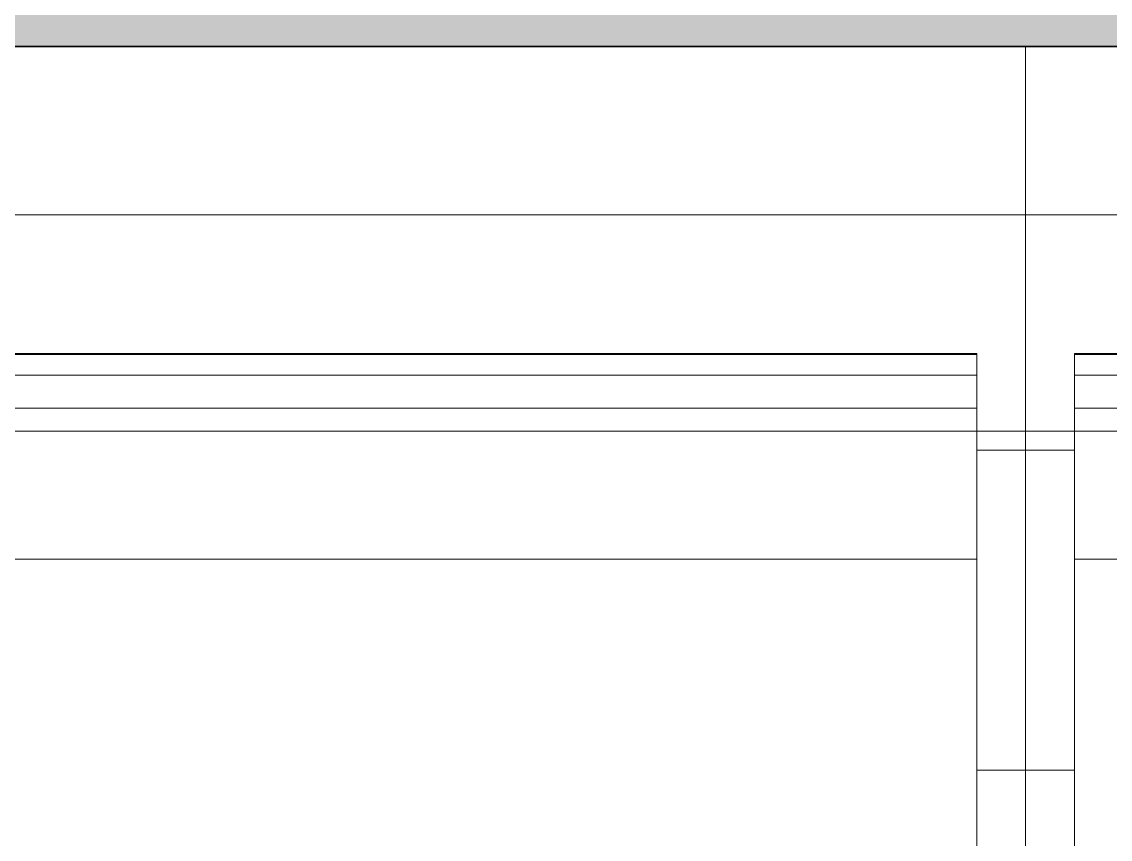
# Model space of a CAD drawing. Header units: millimetres. Extents: x -46169 to 237885, y -84465 to 18123.
# Drawn here: x 110635 to 111182, y -80488 to -80077 of the extents above; entities that cross this region are included whole.
import ezdxf

# ---------------------------------------------------------------- set-up
doc = ezdxf.new("R2010")
doc.units = ezdxf.units.MM
doc.header["$MEASUREMENT"] = 0
doc.linetypes.add('Wipeout_Contour', pattern=[1000, 0, -1000])
doc.layers.add('0_Pen_No__85', color=8, linetype='Continuous', lineweight=20)
doc.layers.add('New_A-35-M_FFE_Fixed_Pen_No__1', color=7, linetype='Continuous', lineweight=13)
doc.layers.add('New_A-25-M_Wall_Ext', color=7, linetype='Continuous')
doc.layers.add('New_A-35-M_FFE_Fixed', color=7, linetype='Continuous')
doc.layers.add('New_A-35-M_FFE_Fixed_Pen_No__104', color=7, linetype='Continuous', lineweight=15, true_color=0xa6a6a6)
doc.layers.add('New_A-35-M_FFE_Fixed_Pen_No__44', color=7, linetype='Continuous', lineweight=35, true_color=0x444444)

# ---------------------------------------------------------------- blocks, each defined once
blk = doc.blocks.new('Section Elem_2_2', base_point=(64459.15, -84332.61))
at = {"color": 254, "linetype": 'Wipeout_Contour', "lineweight": 0, "ltscale": 822760.914262}
blk.add_wipeout([(110142.07, -80282.61), (110309.73, -80282.61), (110309.73, -79726.43), (114918.38, -79726.43), (114918.38, -78182.61), (110142.07, -78182.61)], dxfattribs=at).dxf.layer = 'New_A-25-M_Wall_Ext'
blk = doc.blocks.new('Section Elem_13_2', base_point=(64459.15, -84332.61))
at = {"color": 254, "linetype": 'Wipeout_Contour', "lineweight": 0, "ltscale": 547168.690782}
blk.add_wipeout([(110589.73, -80089.43), (110589.73, -80173.88), (111139.73, -80173.88), (111139.73, -80089.43)], dxfattribs=at).dxf.layer = 'New_A-35-M_FFE_Fixed'
at = {"color": 254, "linetype": 'Wipeout_Contour', "lineweight": 0, "ltscale": 547431.667668}
blk.add_wipeout([(110614.23, -80243.61), (110614.23, -80244.13), (111115.23, -80244.13), (111115.23, -80243.61)], dxfattribs=at).dxf.layer = 'New_A-35-M_FFE_Fixed'
at = {"color": 254, "linetype": 'Wipeout_Contour', "lineweight": 0, "ltscale": 547457.62344}
blk.add_wipeout([(110614.23, -80254.45), (110614.23, -80255.42), (111115.23, -80255.42), (111115.23, -80254.45)], dxfattribs=at).dxf.layer = 'New_A-35-M_FFE_Fixed'
at = {"color": 254, "linetype": 'Wipeout_Contour', "lineweight": 0, "ltscale": 821878.158279}
blk.add_wipeout([(110614.23, -80346.96), (110614.23, -80503.33), (110644.23, -80503.33), (111085.23, -80503.33), (111115.23, -80503.33), (111115.23, -80346.96)], dxfattribs=at).dxf.layer = 'New_A-35-M_FFE_Fixed'
at = {"color": 254, "linetype": 'Wipeout_Contour', "lineweight": 0, "ltscale": 547285.66942}
blk.add_wipeout([(111139.73, -80189.27), (111139.73, -80173.88), (110589.73, -80173.88), (110589.73, -80189.27)], dxfattribs=at).dxf.layer = 'New_A-35-M_FFE_Fixed'
at = {"color": 254, "linetype": 'Wipeout_Contour', "lineweight": 0, "ltscale": 547464.142862}
blk.add_wipeout([(110614.23, -80256.82), (110614.23, -80258.61), (111115.23, -80258.61), (111115.23, -80256.82)], dxfattribs=at).dxf.layer = 'New_A-35-M_FFE_Fixed'
at = {"color": 254, "linetype": 'Wipeout_Contour', "lineweight": 0, "ltscale": 547584.519143}
blk.add_wipeout([(110614.23, -80346.96), (111115.23, -80346.96), (111115.23, -80271.08), (110614.23, -80271.08)], dxfattribs=at).dxf.layer = 'New_A-35-M_FFE_Fixed'
at = {"color": 254, "linetype": 'Wipeout_Contour', "lineweight": 0, "ltscale": 548558.151708}
blk.add_wipeout([(111139.73, -80351.09), (111115.23, -80351.09), (111115.23, -80371.46), (111139.73, -80371.46)], dxfattribs=at).dxf.layer = 'New_A-35-M_FFE_Fixed'
at = {"color": 254, "linetype": 'Wipeout_Contour', "lineweight": 0, "ltscale": 548654.117458}
blk.add_wipeout([(111139.73, -80391.97), (111115.23, -80391.97), (111115.23, -80412.46), (111139.73, -80412.46)], dxfattribs=at).dxf.layer = 'New_A-35-M_FFE_Fixed'
at = {"color": 254, "linetype": 'Wipeout_Contour', "lineweight": 0, "ltscale": 548829.708608}
blk.add_wipeout([(111115.23, -80473.58), (111115.23, -80480.58), (111139.73, -80480.58), (111139.73, -80473.58)], dxfattribs=at).dxf.layer = 'New_A-35-M_FFE_Fixed'
at = {"layer": 'New_A-35-M_FFE_Fixed_Pen_No__1', "linetype": 'Continuous'}
blk.add_line((111139.73, -80173.88), (110589.73, -80173.88), dxfattribs=at)
at = {"color": 254, "linetype": 'Wipeout_Contour', "lineweight": 0, "ltscale": 547321.608033}
blk.add_wipeout([(111139.73, -80189.27), (110589.73, -80189.27), (110589.73, -80204.54), (111139.73, -80204.54)], dxfattribs=at).dxf.layer = 'New_A-35-M_FFE_Fixed'
at = {"color": 254, "linetype": 'Wipeout_Contour', "lineweight": 0, "ltscale": 547468.738349}
blk.add_wipeout([(110614.23, -80258.61), (110614.23, -80260.74), (111115.23, -80260.74), (111115.23, -80258.61)], dxfattribs=at).dxf.layer = 'New_A-35-M_FFE_Fixed'
at = {"color": 254, "linetype": 'Wipeout_Contour', "lineweight": 0, "ltscale": 547486.027181}
blk.add_wipeout([(110614.23, -80265.7), (110614.23, -80268.38), (111115.23, -80268.38), (111115.23, -80265.7)], dxfattribs=at).dxf.layer = 'New_A-35-M_FFE_Fixed'
at = {"color": 254, "linetype": 'Wipeout_Contour', "lineweight": 0, "ltscale": 548418.529405}
blk.add_wipeout([(111115.23, -80311.28), (111139.73, -80311.28), (111139.73, -80292.11), (111115.23, -80292.11)], dxfattribs=at).dxf.layer = 'New_A-35-M_FFE_Fixed'
at = {"color": 254, "linetype": 'Wipeout_Contour', "lineweight": 0, "ltscale": 548606.059495}
blk.add_wipeout([(111139.73, -80371.46), (111115.23, -80371.46), (111115.23, -80391.97), (111139.73, -80391.97)], dxfattribs=at).dxf.layer = 'New_A-35-M_FFE_Fixed'
at = {"color": 254, "linetype": 'Wipeout_Contour', "lineweight": 0, "ltscale": 548813.339579}
blk.add_wipeout([(111139.73, -80466.62), (111115.23, -80466.62), (111115.23, -80473.58), (111139.73, -80473.58)], dxfattribs=at).dxf.layer = 'New_A-35-M_FFE_Fixed'
at = {"color": 254, "linetype": 'Wipeout_Contour', "lineweight": 0, "ltscale": 548846.14559}
blk.add_wipeout([(111139.73, -80480.58), (111115.23, -80480.58), (111115.23, -80487.59), (111139.73, -80487.59)], dxfattribs=at).dxf.layer = 'New_A-35-M_FFE_Fixed'
at = {"color": 254, "linetype": 'Wipeout_Contour', "lineweight": 0, "ltscale": 547460.397418}
blk.add_wipeout([(110614.23, -80256.82), (111115.23, -80256.82), (111115.23, -80255.42), (110614.23, -80255.42)], dxfattribs=at).dxf.layer = 'New_A-35-M_FFE_Fixed'
at = {"color": 254, "linetype": 'Wipeout_Contour', "lineweight": 0, "ltscale": 547474.034903}
blk.add_wipeout([(110614.23, -80260.74), (110614.23, -80263.13), (111115.23, -80263.13), (111115.23, -80260.74)], dxfattribs=at).dxf.layer = 'New_A-35-M_FFE_Fixed'
at = {"color": 254, "linetype": 'Wipeout_Contour', "lineweight": 0, "ltscale": 547492.334081}
blk.add_wipeout([(110614.23, -80268.38), (110614.23, -80271.08), (111115.23, -80271.08), (111115.23, -80268.38)], dxfattribs=at).dxf.layer = 'New_A-35-M_FFE_Fixed'
at = {"color": 254, "linetype": 'Wipeout_Contour', "lineweight": 0, "ltscale": 548464.070849}
blk.add_wipeout([(111115.23, -80311.28), (111115.23, -80330.99), (111139.73, -80330.99), (111139.73, -80311.28)], dxfattribs=at).dxf.layer = 'New_A-35-M_FFE_Fixed'
at = {"color": 254, "linetype": 'Wipeout_Contour', "lineweight": 0, "ltscale": 548797.074167}
blk.add_wipeout([(111139.73, -80459.71), (111115.23, -80459.71), (111115.23, -80466.62), (111139.73, -80466.62)], dxfattribs=at).dxf.layer = 'New_A-35-M_FFE_Fixed'
at = {"color": 254, "linetype": 'Wipeout_Contour', "lineweight": 0, "ltscale": 547444.38658}
blk.add_wipeout([(110614.23, -80244.13), (110614.23, -80254.45), (111115.23, -80254.45), (111115.23, -80244.13)], dxfattribs=at).dxf.layer = 'New_A-35-M_FFE_Fixed'
at = {"color": 254, "linetype": 'Wipeout_Contour', "lineweight": 0, "ltscale": 547479.860809}
blk.add_wipeout([(110614.23, -80263.13), (110614.23, -80265.7), (111115.23, -80265.7), (111115.23, -80263.13)], dxfattribs=at).dxf.layer = 'New_A-35-M_FFE_Fixed'
at = {"color": 254, "linetype": 'Wipeout_Contour', "lineweight": 0, "ltscale": 685632.511656}
blk.add_wipeout([(111115.23, -80330.99), (111115.23, -80346.96), (111115.23, -80351.09), (111139.73, -80351.09), (111139.73, -80330.99)], dxfattribs=at).dxf.layer = 'New_A-35-M_FFE_Fixed'
at = {"color": 254, "linetype": 'Wipeout_Contour', "lineweight": 0, "ltscale": 548780.947804}
blk.add_wipeout([(111139.73, -80452.87), (111115.23, -80452.87), (111115.23, -80459.71), (111139.73, -80459.71)], dxfattribs=at).dxf.layer = 'New_A-35-M_FFE_Fixed'
at = {"layer": 'New_A-35-M_FFE_Fixed_Pen_No__1', "linetype": 'Continuous'}
blk.add_line((111115.23, -80346.96), (110614.23, -80346.96), dxfattribs=at)
at = {"color": 254, "linetype": 'Wipeout_Contour', "lineweight": 0, "ltscale": 685377.524143}
blk.add_wipeout([(111139.73, -80249.35), (111115.23, -80249.35), (111115.23, -80250.05), (111115.23, -80263.87), (111139.73, -80263.87)], dxfattribs=at).dxf.layer = 'New_A-35-M_FFE_Fixed'
at = {"color": 254, "linetype": 'Wipeout_Contour', "lineweight": 0, "ltscale": 548749.392645}
blk.add_wipeout([(111139.73, -80432.81), (111115.23, -80432.81), (111115.23, -80452.87), (111139.73, -80452.87)], dxfattribs=at).dxf.layer = 'New_A-35-M_FFE_Fixed'
at = {"layer": 'New_A-35-M_FFE_Fixed_Pen_No__1', "linetype": 'Continuous'}
for p, q in [((111115.23, -80254.45), (110614.23, -80254.45)), ((111115.23, -80255.42), (111115.23, -80254.45)), ((111115.23, -80256.82), (111115.23, -80255.42)), ((111115.23, -80258.61), (111115.23, -80256.82)), ((111115.23, -80260.74), (111115.23, -80258.61)), ((111139.73, -80452.87), (111115.23, -80452.87))]:
    blk.add_line(p, q, dxfattribs=at)
at = {"color": 254, "linetype": 'Wipeout_Contour', "lineweight": 0, "ltscale": 1368582.122186334}
blk.add_wipeout([(110589.73, -80234.61), (110589.73, -80249.35), (110614.23, -80249.35), (110614.23, -80244.13), (110614.23, -80243.61), (111115.23, -80243.61), (111115.23, -80244.13), (111115.23, -80249.35), (111139.73, -80249.35), (111139.73, -80234.61)], dxfattribs=at).dxf.layer = 'New_A-35-M_FFE_Fixed'
at = {"color": 254, "linetype": 'Wipeout_Contour', "lineweight": 0, "ltscale": 685420.436965}
blk.add_wipeout([(111139.73, -80263.87), (111115.23, -80263.87), (111115.23, -80265.7), (111115.23, -80278.13), (111139.73, -80278.13)], dxfattribs=at).dxf.layer = 'New_A-35-M_FFE_Fixed'
at = {"color": 254, "linetype": 'Wipeout_Contour', "lineweight": 0, "ltscale": 548702.002526}
blk.add_wipeout([(111139.73, -80412.46), (111115.23, -80412.46), (111115.23, -80432.81), (111139.73, -80432.81)], dxfattribs=at).dxf.layer = 'New_A-35-M_FFE_Fixed'
at = {"layer": 'New_A-35-M_FFE_Fixed_Pen_No__1', "linetype": 'Continuous'}
for p, q in [((111115.23, -80243.61), (110614.23, -80243.61)), ((111115.23, -80244.13), (110614.23, -80244.13)), ((111115.23, -80244.13), (111115.23, -80243.61)), ((111115.23, -80254.45), (111115.23, -80244.13)), ((111115.23, -80263.13), (111115.23, -80260.74)), ((111115.23, -80265.7), (111115.23, -80263.13)), ((111115.23, -80268.38), (111115.23, -80265.7)), ((111115.23, -80271.08), (111115.23, -80268.38)), ((111115.23, -80271.08), (110614.23, -80271.08)), ((111115.23, -80503.33), (111115.23, -80346.96))]:
    blk.add_line(p, q, dxfattribs=at)
at = {"color": 254, "linetype": 'Wipeout_Contour', "lineweight": 0, "ltscale": 547392.490956}
blk.add_wipeout([(110589.73, -80234.61), (111139.73, -80234.61), (111139.73, -80219.66), (110589.73, -80219.66)], dxfattribs=at).dxf.layer = 'New_A-35-M_FFE_Fixed'
at = {"color": 254, "linetype": 'Wipeout_Contour', "lineweight": 0, "ltscale": 548379.699468}
blk.add_wipeout([(111139.73, -80278.13), (111115.23, -80278.13), (111115.23, -80292.11), (111139.73, -80292.11)], dxfattribs=at).dxf.layer = 'New_A-35-M_FFE_Fixed'
at = {"layer": 'New_A-35-M_FFE_Fixed_Pen_No__1', "linetype": 'Continuous'}
for p, q in [((111115.23, -80346.96), (111115.23, -80271.08)), ((111139.73, -80292.11), (111115.23, -80292.11))]:
    blk.add_line(p, q, dxfattribs=at)
at = {"color": 254, "linetype": 'Wipeout_Contour', "lineweight": 0, "ltscale": 547357.236714}
blk.add_wipeout([(111139.73, -80219.66), (111139.73, -80204.54), (110589.73, -80204.54), (110589.73, -80219.66)], dxfattribs=at).dxf.layer = 'New_A-35-M_FFE_Fixed'
blk = doc.blocks.new('Section Elem_21_2', base_point=(64459.15, -84332.61))
at = {"color": 254, "linetype": 'Wipeout_Contour', "lineweight": 0, "ltscale": 548953.215158}
blk.add_wipeout([(111139.73, -80089.43), (111139.73, -80173.88), (111689.73, -80173.88), (111689.73, -80089.43)], dxfattribs=at).dxf.layer = 'New_A-35-M_FFE_Fixed'
at = {"color": 254, "linetype": 'Wipeout_Contour', "lineweight": 0, "ltscale": 549215.337944}
blk.add_wipeout([(111164.23, -80244.13), (111665.23, -80244.13), (111665.23, -80243.61), (111164.23, -80243.61)], dxfattribs=at).dxf.layer = 'New_A-35-M_FFE_Fixed'
at = {"color": 254, "linetype": 'Wipeout_Contour', "lineweight": 0, "ltscale": 549241.209458}
blk.add_wipeout([(111164.23, -80255.42), (111665.23, -80255.42), (111665.23, -80254.45), (111164.23, -80254.45)], dxfattribs=at).dxf.layer = 'New_A-35-M_FFE_Fixed'
at = {"color": 254, "linetype": 'Wipeout_Contour', "lineweight": 0, "ltscale": 549639.478913}
blk.add_wipeout([(111665.23, -80346.96), (111164.23, -80346.96), (111164.23, -80503.33), (111665.23, -80503.33)], dxfattribs=at).dxf.layer = 'New_A-35-M_FFE_Fixed'
at = {"color": 254, "linetype": 'Wipeout_Contour', "lineweight": 0, "ltscale": 549069.813566}
blk.add_wipeout([(111139.73, -80189.27), (111689.73, -80189.27), (111689.73, -80173.88), (111139.73, -80173.88)], dxfattribs=at).dxf.layer = 'New_A-35-M_FFE_Fixed'
at = {"color": 254, "linetype": 'Wipeout_Contour', "lineweight": 0, "ltscale": 549247.707673}
blk.add_wipeout([(111164.23, -80258.61), (111665.23, -80258.61), (111665.23, -80256.82), (111164.23, -80256.82)], dxfattribs=at).dxf.layer = 'New_A-35-M_FFE_Fixed'
at = {"color": 254, "linetype": 'Wipeout_Contour', "lineweight": 0, "ltscale": 549367.693209}
blk.add_wipeout([(111164.23, -80346.96), (111665.23, -80346.96), (111665.23, -80271.08), (111164.23, -80271.08)], dxfattribs=at).dxf.layer = 'New_A-35-M_FFE_Fixed'
at = {"color": 254, "linetype": 'Wipeout_Contour', "lineweight": 0, "ltscale": 548637.566118}
blk.add_wipeout([(111139.73, -80351.09), (111139.73, -80371.46), (111164.23, -80371.46), (111164.23, -80351.09)], dxfattribs=at).dxf.layer = 'New_A-35-M_FFE_Fixed'
at = {"color": 254, "linetype": 'Wipeout_Contour', "lineweight": 0, "ltscale": 548733.517975}
blk.add_wipeout([(111139.73, -80391.97), (111139.73, -80412.46), (111164.23, -80412.46), (111164.23, -80391.97)], dxfattribs=at).dxf.layer = 'New_A-35-M_FFE_Fixed'
at = {"color": 254, "linetype": 'Wipeout_Contour', "lineweight": 0, "ltscale": 548909.083722}
blk.add_wipeout([(111164.23, -80473.58), (111139.73, -80473.58), (111139.73, -80480.58), (111164.23, -80480.58)], dxfattribs=at).dxf.layer = 'New_A-35-M_FFE_Fixed'
at = {"layer": 'New_A-35-M_FFE_Fixed_Pen_No__1', "linetype": 'Continuous'}
for q in [(111139.73, -80089.43), (111689.73, -80173.88)]:
    blk.add_line((111139.73, -80173.88), q, dxfattribs=at)
at = {"color": 254, "linetype": 'Wipeout_Contour', "lineweight": 0, "ltscale": 549105.635401}
blk.add_wipeout([(111139.73, -80189.27), (111139.73, -80204.54), (111689.73, -80204.54), (111689.73, -80189.27)], dxfattribs=at).dxf.layer = 'New_A-35-M_FFE_Fixed'
at = {"color": 254, "linetype": 'Wipeout_Contour', "lineweight": 0, "ltscale": 549252.288251}
blk.add_wipeout([(111164.23, -80260.74), (111665.23, -80260.74), (111665.23, -80258.61), (111164.23, -80258.61)], dxfattribs=at).dxf.layer = 'New_A-35-M_FFE_Fixed'
at = {"color": 254, "linetype": 'Wipeout_Contour', "lineweight": 0, "ltscale": 549269.520933}
blk.add_wipeout([(111164.23, -80268.38), (111665.23, -80268.38), (111665.23, -80265.7), (111164.23, -80265.7)], dxfattribs=at).dxf.layer = 'New_A-35-M_FFE_Fixed'
at = {"color": 254, "linetype": 'Wipeout_Contour', "lineweight": 0, "ltscale": 548497.96404}
blk.add_wipeout([(111139.73, -80311.28), (111164.23, -80311.28), (111164.23, -80292.11), (111139.73, -80292.11)], dxfattribs=at).dxf.layer = 'New_A-35-M_FFE_Fixed'
at = {"color": 254, "linetype": 'Wipeout_Contour', "lineweight": 0, "ltscale": 548685.466975}
blk.add_wipeout([(111139.73, -80391.97), (111164.23, -80391.97), (111164.23, -80371.46), (111139.73, -80371.46)], dxfattribs=at).dxf.layer = 'New_A-35-M_FFE_Fixed'
at = {"color": 254, "linetype": 'Wipeout_Contour', "lineweight": 0, "ltscale": 548892.71707}
blk.add_wipeout([(111139.73, -80466.62), (111139.73, -80473.58), (111164.23, -80473.58), (111164.23, -80466.62)], dxfattribs=at).dxf.layer = 'New_A-35-M_FFE_Fixed'
at = {"color": 254, "linetype": 'Wipeout_Contour', "lineweight": 0, "ltscale": 548925.518326}
blk.add_wipeout([(111139.73, -80480.58), (111139.73, -80487.59), (111164.23, -80487.59), (111164.23, -80480.58)], dxfattribs=at).dxf.layer = 'New_A-35-M_FFE_Fixed'
at = {"layer": 'New_A-35-M_FFE_Fixed_Pen_No__1', "linetype": 'Continuous'}
for p, q in [((111139.73, -80189.27), (111139.73, -80173.88)), ((111139.73, -80391.97), (111139.73, -80371.46)), ((111139.73, -80480.58), (111139.73, -80473.58)), ((111139.73, -80487.59), (111139.73, -80480.58)), ((111139.73, -80494.61), (111139.73, -80487.59))]:
    blk.add_line(p, q, dxfattribs=at)
at = {"color": 254, "linetype": 'Wipeout_Contour', "lineweight": 0, "ltscale": 549243.974428}
blk.add_wipeout([(111164.23, -80256.82), (111665.23, -80256.82), (111665.23, -80255.42), (111164.23, -80255.42)], dxfattribs=at).dxf.layer = 'New_A-35-M_FFE_Fixed'
at = {"color": 254, "linetype": 'Wipeout_Contour', "lineweight": 0, "ltscale": 549257.567587}
blk.add_wipeout([(111164.23, -80263.13), (111665.23, -80263.13), (111665.23, -80260.74), (111164.23, -80260.74)], dxfattribs=at).dxf.layer = 'New_A-35-M_FFE_Fixed'
at = {"color": 254, "linetype": 'Wipeout_Contour', "lineweight": 0, "ltscale": 549275.807383}
blk.add_wipeout([(111164.23, -80271.08), (111665.23, -80271.08), (111665.23, -80268.38), (111164.23, -80268.38)], dxfattribs=at).dxf.layer = 'New_A-35-M_FFE_Fixed'
at = {"color": 254, "linetype": 'Wipeout_Contour', "lineweight": 0, "ltscale": 548543.498884}
blk.add_wipeout([(111139.73, -80311.28), (111139.73, -80330.99), (111164.23, -80330.99), (111164.23, -80311.28)], dxfattribs=at).dxf.layer = 'New_A-35-M_FFE_Fixed'
at = {"color": 254, "linetype": 'Wipeout_Contour', "lineweight": 0, "ltscale": 548876.454009}
blk.add_wipeout([(111139.73, -80459.71), (111139.73, -80466.62), (111164.23, -80466.62), (111164.23, -80459.71)], dxfattribs=at).dxf.layer = 'New_A-35-M_FFE_Fixed'
at = {"layer": 'New_A-35-M_FFE_Fixed_Pen_No__1', "linetype": 'Continuous'}
blk.add_line((111139.73, -80473.58), (111139.73, -80466.62), dxfattribs=at)
at = {"color": 254, "linetype": 'Wipeout_Contour', "lineweight": 0, "ltscale": 549228.015524}
blk.add_wipeout([(111164.23, -80244.13), (111164.23, -80254.45), (111665.23, -80254.45), (111665.23, -80244.13)], dxfattribs=at).dxf.layer = 'New_A-35-M_FFE_Fixed'
at = {"color": 254, "linetype": 'Wipeout_Contour', "lineweight": 0, "ltscale": 549263.374591}
blk.add_wipeout([(111164.23, -80265.7), (111665.23, -80265.7), (111665.23, -80263.13), (111164.23, -80263.13)], dxfattribs=at).dxf.layer = 'New_A-35-M_FFE_Fixed'
at = {"color": 254, "linetype": 'Wipeout_Contour', "lineweight": 0, "ltscale": 685750.832199}
blk.add_wipeout([(111139.73, -80330.99), (111139.73, -80351.09), (111164.23, -80351.09), (111164.23, -80346.96), (111164.23, -80330.99)], dxfattribs=at).dxf.layer = 'New_A-35-M_FFE_Fixed'
at = {"color": 254, "linetype": 'Wipeout_Contour', "lineweight": 0, "ltscale": 548860.329975}
blk.add_wipeout([(111139.73, -80459.71), (111164.23, -80459.71), (111164.23, -80452.87), (111139.73, -80452.87)], dxfattribs=at).dxf.layer = 'New_A-35-M_FFE_Fixed'
at = {"layer": 'New_A-35-M_FFE_Fixed_Pen_No__1', "linetype": 'Continuous'}
for p, q in [((111139.73, -80330.99), (111139.73, -80311.28)), ((111139.73, -80351.09), (111139.73, -80330.99)), ((111139.73, -80371.46), (111139.73, -80351.09)), ((111164.23, -80346.96), (111665.23, -80346.96)), ((111139.73, -80466.62), (111139.73, -80459.71))]:
    blk.add_line(p, q, dxfattribs=at)
at = {"color": 254, "linetype": 'Wipeout_Contour', "lineweight": 0, "ltscale": 685495.889581}
blk.add_wipeout([(111139.73, -80249.35), (111139.73, -80263.87), (111164.23, -80263.87), (111164.23, -80250.05), (111164.23, -80249.35)], dxfattribs=at).dxf.layer = 'New_A-35-M_FFE_Fixed'
at = {"color": 254, "linetype": 'Wipeout_Contour', "lineweight": 0, "ltscale": 548828.779376}
blk.add_wipeout([(111139.73, -80452.87), (111164.23, -80452.87), (111164.23, -80432.81), (111139.73, -80432.81)], dxfattribs=at).dxf.layer = 'New_A-35-M_FFE_Fixed'
at = {"layer": 'New_A-35-M_FFE_Fixed_Pen_No__1', "linetype": 'Continuous'}
for p, q in [((111164.23, -80254.45), (111665.23, -80254.45)), ((111164.23, -80255.42), (111164.23, -80254.45)), ((111164.23, -80256.82), (111164.23, -80255.42)), ((111164.23, -80258.61), (111164.23, -80256.82)), ((111164.23, -80260.74), (111164.23, -80258.61)), ((111139.73, -80459.71), (111139.73, -80452.87)), ((111139.73, -80452.87), (111164.23, -80452.87))]:
    blk.add_line(p, q, dxfattribs=at)
at = {"color": 254, "linetype": 'Wipeout_Contour', "lineweight": 0, "ltscale": 1098433.144629734}
blk.add_wipeout([(111139.73, -80234.61), (111139.73, -80249.35), (111164.23, -80249.35), (111164.23, -80243.61), (111665.23, -80243.61), (111665.23, -80249.35), (111689.73, -80249.35), (111689.73, -80234.61)], dxfattribs=at).dxf.layer = 'New_A-35-M_FFE_Fixed'
at = {"color": 254, "linetype": 'Wipeout_Contour', "lineweight": 0, "ltscale": 685538.794915}
blk.add_wipeout([(111139.73, -80278.13), (111164.23, -80278.13), (111164.23, -80265.7), (111164.23, -80263.87), (111139.73, -80263.87)], dxfattribs=at).dxf.layer = 'New_A-35-M_FFE_Fixed'
at = {"color": 254, "linetype": 'Wipeout_Contour', "lineweight": 0, "ltscale": 548781.396112}
blk.add_wipeout([(111164.23, -80412.46), (111139.73, -80412.46), (111139.73, -80432.81), (111164.23, -80432.81)], dxfattribs=at).dxf.layer = 'New_A-35-M_FFE_Fixed'
at = {"layer": 'New_A-35-M_FFE_Fixed_Pen_No__1', "linetype": 'Continuous'}
for p, q in [((111164.23, -80243.61), (111665.23, -80243.61)), ((111164.23, -80244.13), (111164.23, -80243.61)), ((111164.23, -80244.13), (111665.23, -80244.13)), ((111164.23, -80254.45), (111164.23, -80244.13)), ((111139.73, -80263.87), (111139.73, -80249.35)), ((111164.23, -80263.13), (111164.23, -80260.74)), ((111164.23, -80265.7), (111164.23, -80263.13)), ((111164.23, -80268.38), (111164.23, -80265.7)), ((111164.23, -80271.08), (111164.23, -80268.38)), ((111164.23, -80271.08), (111665.23, -80271.08)), ((111164.23, -80503.33), (111164.23, -80346.96)), ((111139.73, -80412.46), (111139.73, -80391.97)), ((111139.73, -80432.81), (111139.73, -80412.46)), ((111139.73, -80452.87), (111139.73, -80432.81))]:
    blk.add_line(p, q, dxfattribs=at)
at = {"color": 254, "linetype": 'Wipeout_Contour', "lineweight": 0, "ltscale": 549176.288086}
blk.add_wipeout([(111139.73, -80234.61), (111689.73, -80234.61), (111689.73, -80219.66), (111139.73, -80219.66)], dxfattribs=at).dxf.layer = 'New_A-35-M_FFE_Fixed'
at = {"color": 254, "linetype": 'Wipeout_Contour', "lineweight": 0, "ltscale": 548459.139731}
blk.add_wipeout([(111139.73, -80278.13), (111139.73, -80292.11), (111164.23, -80292.11), (111164.23, -80278.13)], dxfattribs=at).dxf.layer = 'New_A-35-M_FFE_Fixed'
at = {"layer": 'New_A-35-M_FFE_Fixed_Pen_No__1', "linetype": 'Continuous'}
for p, q in [((111139.73, -80249.35), (111139.73, -80234.61)), ((111139.73, -80278.13), (111139.73, -80263.87)), ((111164.23, -80346.96), (111164.23, -80271.08)), ((111139.73, -80292.11), (111139.73, -80278.13)), ((111139.73, -80311.28), (111139.73, -80292.11)), ((111139.73, -80292.11), (111164.23, -80292.11))]:
    blk.add_line(p, q, dxfattribs=at)
at = {"color": 254, "linetype": 'Wipeout_Contour', "lineweight": 0, "ltscale": 549141.148366}
blk.add_wipeout([(111139.73, -80219.66), (111689.73, -80219.66), (111689.73, -80204.54), (111139.73, -80204.54)], dxfattribs=at).dxf.layer = 'New_A-35-M_FFE_Fixed'
at = {"layer": 'New_A-35-M_FFE_Fixed_Pen_No__1', "linetype": 'Continuous'}
for p, q in [((111139.73, -80204.54), (111139.73, -80189.27)), ((111139.73, -80219.66), (111139.73, -80204.54)), ((111139.73, -80234.61), (111139.73, -80219.66))]:
    blk.add_line(p, q, dxfattribs=at)
blk = doc.blocks.new('Section Elem_32_2', base_point=(64459.15, -84332.61))
at = {"layer": 'New_A-35-M_FFE_Fixed_Pen_No__104', "linetype": 'Continuous'}
blk.add_hatch(color=256, dxfattribs=at).paths.add_polyline_path([(110584.73, -80064.43), (110584.73, -80089.43), (111414.73, -80089.43), (111414.73, -80064.43)])
at = {"layer": 'New_A-35-M_FFE_Fixed_Pen_No__44', "linetype": 'Continuous'}
blk.add_line((111414.73, -80089.43), (110584.73, -80089.43), dxfattribs=at)
blk = doc.blocks.new('I-05 Lecture Theatre Elevation_STORY_MARKER', base_point=(64459.15, -84332.61))
at = {"layer": '0_Pen_No__85', "linetype": 'Continuous'}
blk.add_line((109406.88, -80282.61), (122222.29, -80282.61), dxfattribs=at)

msp = doc.modelspace()

# ---------------------------------------------------------------- block references
at = {"layer": 'New_A-25-M_Wall_Ext'}
msp.add_blockref('Section Elem_2_2', (64459.15, -84332.61), dxfattribs=at)

# ---------------------------------------------------------------- next in the draw order: block references
at = {"layer": 'New_A-35-M_FFE_Fixed'}
msp.add_blockref('Section Elem_13_2', (64459.15, -84332.61), dxfattribs=at)

# ---------------------------------------------------------------- next in the draw order: block references
msp.add_blockref('Section Elem_21_2', (64459.15, -84332.61), dxfattribs=at)

# ---------------------------------------------------------------- next in the draw order: block references
at = {"linetype": 'Continuous', "lineweight": 0}
msp.add_blockref('I-05 Lecture Theatre Elevation_STORY_MARKER', (64459.15, -84332.61), dxfattribs=at)
at = {"layer": 'New_A-35-M_FFE_Fixed'}
msp.add_blockref('Section Elem_32_2', (64459.15, -84332.61), dxfattribs=at)

doc.saveas('drawing.dxf')
